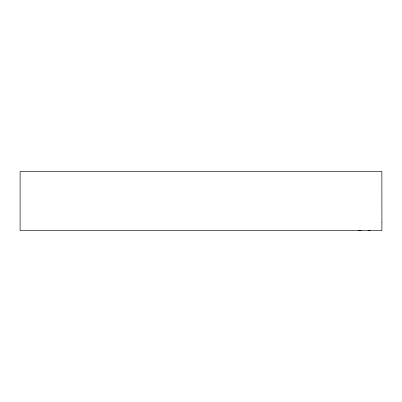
<?xml version="1.0" encoding="UTF-8"?>
<svg xmlns="http://www.w3.org/2000/svg" width="402" height="402" viewBox="0 0 402 402"><rect width="100%" height="100%" fill="white"/><g stroke="black" fill="none" stroke-linecap="round" stroke-linejoin="round"><path stroke-width="0.6" d="M361.107 230.597L358.117 230.597M368.518 230.597L370.267 230.597M381.885 222.693L381.87 230.597L20.1 230.597L20.1 171.403L381.87 171.403L381.9 222.693"/></g></svg>
